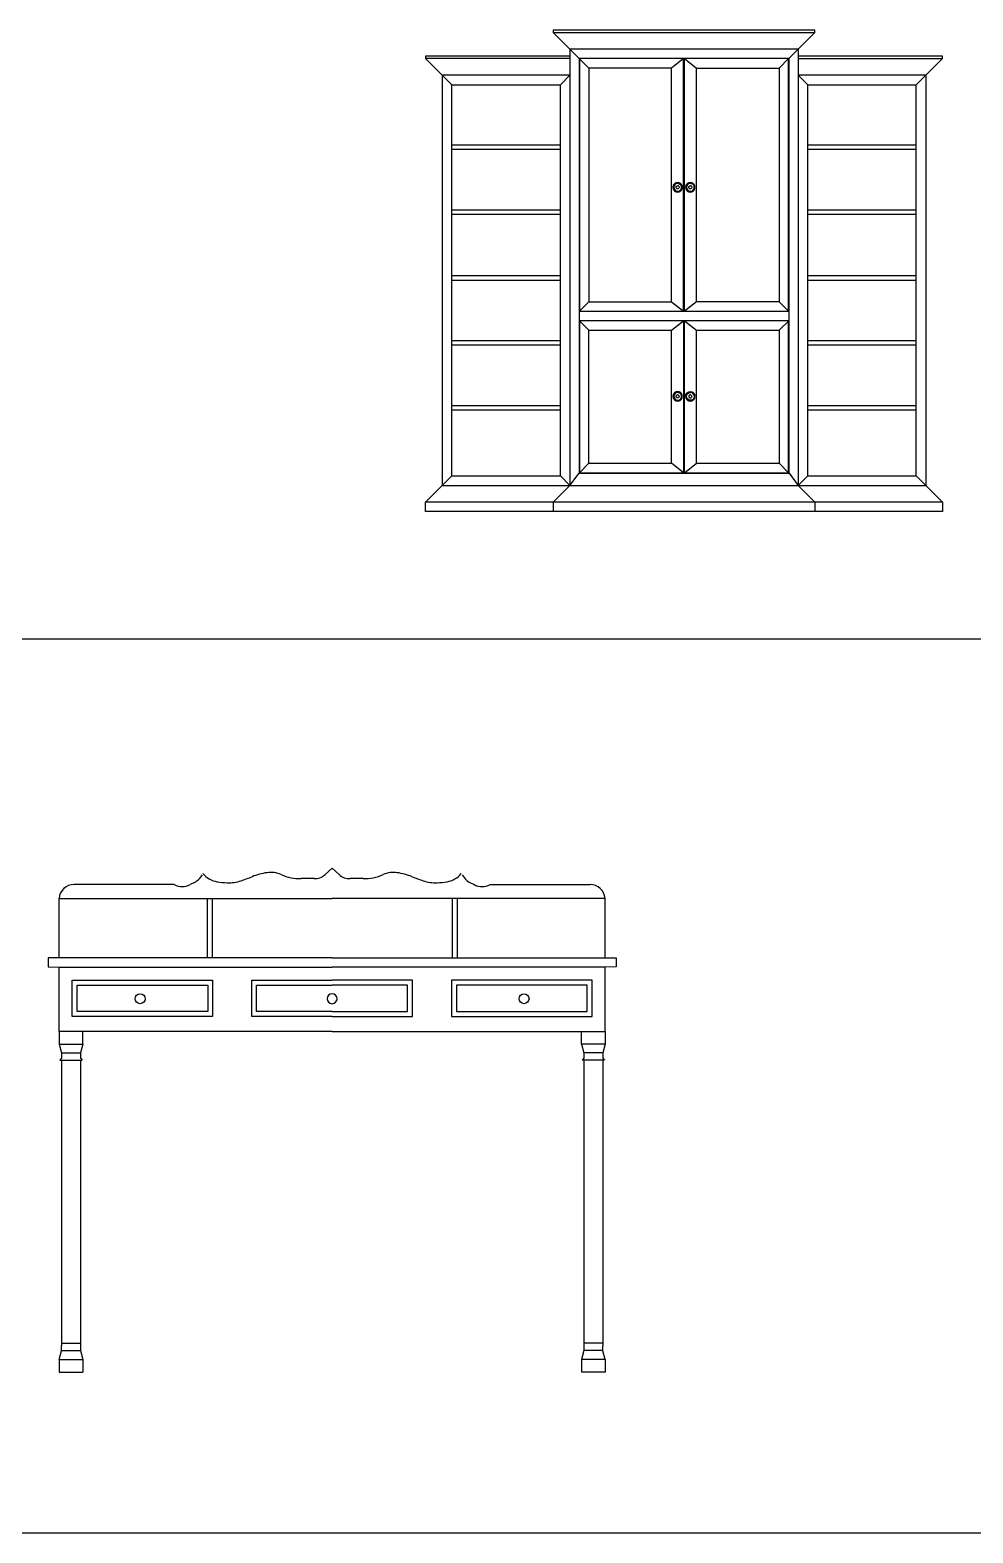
# Model space of a CAD drawing. Header units: millimetres. Extents: x 51491 to 87084, y 5379 to 33460.
# Drawn here: x 64833 to 69402, y 13064 to 20353 of the extents above; entities that cross this region are included whole.
import ezdxf

# ---------------------------------------------------------------- set-up
doc = ezdxf.new("R2010")
doc.units = ezdxf.units.MM
doc.layers.add('www.cad-blocks.net', color=7, linetype='Continuous')

# ---------------------------------------------------------------- blocks, each defined once
blk = doc.blocks.new('12FFNB01')
at = {"color": 0, "linetype": 'ByBlock'}
for p, q in [((61.38, 76), (20.12, 76)), ((20.12, 76), (20.12, 75.62)), ((61.38, 75.62), (61.38, 76)), ((25.75, 70), (20.12, 75.62)), ((20.12, 75.62), (61.38, 75.62)), ((58.75, 73), (61.38, 75.62)), ((22.75, 71.87), (0, 71.87)), ((0, 71.87), (0, 71.49)), ((22.75, 71.49), (0, 71.49)), ((0, 71.49), (4.13, 67.37)), ((58.75, 73), (22.75, 73)), ((22.75, 73), (22.75, 4.12)), ((24.19, 71.56), (24.19, 6.06)), ((24.19, 71.56), (57.32, 71.56)), ((24.25, 71.49), (24.25, 31.62)), ((57.25, 71.49), (24.25, 71.49)), ((40.69, 71.49), (38.75, 70)), ((40.69, 31.62), (40.69, 71.49)), ((40.81, 31.62), (40.81, 71.49)), ((40.81, 71.49), (42.74, 70)), ((55.75, 70), (57.25, 71.49)), ((57.25, 71.49), (57.32, 71.56)), ((57.25, 31.62), (57.25, 71.49)), ((57.32, 71.56), (58.75, 73)), ((57.32, 6.06), (57.32, 71.56)), ((58.75, 73), (58.75, 4.12)), ((81.5, 71.87), (58.75, 71.87)), ((58.75, 71.49), (81.5, 71.49)), ((77.37, 67.37), (81.5, 71.49)), ((81.5, 71.49), (81.5, 71.87)), ((22.75, 68.87), (2.63, 68.87)), ((2.63, 68.87), (2.63, 4.12)), ((21.25, 67.37), (22.75, 68.87)), ((38.75, 70), (25.75, 70)), ((25.75, 70), (25.75, 33.12)), ((38.75, 33.12), (38.75, 70)), ((42.74, 70), (55.75, 70)), ((42.74, 33.12), (42.74, 70)), ((55.75, 70), (55.75, 33.12)), ((78.87, 68.87), (58.75, 68.87)), ((58.75, 68.87), (60.25, 67.37)), ((78.87, 68.87), (78.87, 4.12)), ((4.13, 5.62), (4.13, 67.37)), ((4.13, 67.37), (21.25, 67.37)), ((21.25, 5.62), (21.25, 67.37)), ((60.25, 67.37), (77.37, 67.37)), ((60.25, 5.62), (60.25, 67.37)), ((77.37, 5.62), (77.37, 67.37)), ((4.13, 57.87), (21.25, 57.87)), ((21.25, 57.12), (4.13, 57.12)), ((60.25, 57.87), (77.37, 57.87)), ((77.37, 57.12), (60.25, 57.12)), ((39.06, 51.49), (39, 51.19)), ((39, 51.19), (39.06, 50.88)), ((39.25, 51.74), (39.06, 51.49)), ((39.06, 50.88), (39.25, 50.63)), ((39.18, 51.43), (39.13, 51.19)), ((39.13, 51.19), (39.18, 50.93)), ((39.33, 51.65), (39.18, 51.43)), ((39.18, 50.93), (39.33, 50.72)), ((39.52, 51.89), (39.25, 51.74)), ((39.25, 50.63), (39.52, 50.47)), ((39.55, 51.77), (39.33, 51.65)), ((39.33, 50.72), (39.55, 50.59)), ((39.5, 51.19), (39.52, 51.29)), ((39.52, 51.08), (39.5, 51.19)), ((39.83, 51.93), (39.52, 51.89)), ((39.52, 51.29), (39.59, 51.37)), ((39.59, 50.99), (39.52, 51.08)), ((39.52, 50.47), (39.83, 50.43)), ((39.82, 51.8), (39.55, 51.77)), ((39.55, 50.59), (39.82, 50.56)), ((39.59, 51.37), (39.67, 51.42)), ((39.67, 50.94), (39.59, 50.99)), ((39.67, 51.42), (39.78, 51.43)), ((39.78, 50.94), (39.67, 50.94)), ((39.87, 51.4), (39.78, 51.43)), ((39.87, 50.97), (39.78, 50.94)), ((39.82, 51.8), (40.06, 51.72)), ((39.82, 50.56), (40.06, 50.64)), ((40.13, 51.83), (39.83, 51.93)), ((39.83, 50.43), (40.13, 50.53)), ((39.95, 51.33), (39.87, 51.4)), ((39.87, 50.97), (39.95, 51.04)), ((39.99, 51.24), (39.95, 51.33)), ((39.99, 51.13), (39.95, 51.04)), ((39.99, 51.24), (39.99, 51.13)), ((40.06, 51.72), (40.26, 51.55)), ((40.06, 50.64), (40.26, 50.82)), ((40.35, 51.63), (40.13, 51.83)), ((40.13, 50.53), (40.35, 50.74)), ((40.26, 51.55), (40.36, 51.31)), ((40.26, 50.82), (40.36, 51.05)), ((40.48, 51.34), (40.35, 51.63)), ((40.35, 50.74), (40.48, 51.03)), ((40.36, 51.05), (40.36, 51.31)), ((40.48, 51.03), (40.48, 51.34)), ((41.06, 51.49), (41, 51.19)), ((41, 51.19), (41.06, 50.88)), ((41.25, 51.74), (41.06, 51.49)), ((41.06, 50.88), (41.25, 50.63)), ((41.18, 51.43), (41.13, 51.19)), ((41.13, 51.19), (41.18, 50.93)), ((41.33, 51.65), (41.18, 51.43)), ((41.18, 50.93), (41.33, 50.72)), ((41.52, 51.89), (41.25, 51.74)), ((41.25, 50.63), (41.52, 50.47)), ((41.55, 51.77), (41.33, 51.65)), ((41.33, 50.72), (41.55, 50.59)), ((41.5, 51.19), (41.52, 51.29)), ((41.52, 51.08), (41.5, 51.19)), ((41.83, 51.93), (41.52, 51.89)), ((41.52, 51.29), (41.59, 51.37)), ((41.59, 50.99), (41.52, 51.08)), ((41.52, 50.47), (41.83, 50.43)), ((41.82, 51.8), (41.55, 51.77)), ((41.55, 50.59), (41.82, 50.56)), ((41.59, 51.37), (41.67, 51.42)), ((41.67, 50.94), (41.59, 50.99)), ((41.67, 51.42), (41.78, 51.43)), ((41.78, 50.94), (41.67, 50.94)), ((41.87, 51.4), (41.78, 51.43)), ((41.87, 50.97), (41.78, 50.94)), ((41.82, 51.8), (42.06, 51.72)), ((41.82, 50.56), (42.06, 50.64)), ((42.13, 51.83), (41.83, 51.93)), ((41.83, 50.43), (42.13, 50.53)), ((41.95, 51.33), (41.87, 51.4)), ((41.95, 51.04), (41.87, 50.97)), ((41.99, 51.24), (41.95, 51.33)), ((41.99, 51.13), (41.95, 51.04)), ((41.99, 51.24), (41.99, 51.13)), ((42.06, 51.72), (42.26, 51.55)), ((42.06, 50.64), (42.26, 50.82)), ((42.36, 51.63), (42.13, 51.83)), ((42.13, 50.53), (42.36, 50.74)), ((42.26, 51.55), (42.36, 51.31)), ((42.26, 50.82), (42.36, 51.05)), ((42.48, 51.34), (42.36, 51.63)), ((42.36, 51.05), (42.36, 51.31)), ((42.36, 50.74), (42.48, 51.03)), ((42.48, 51.03), (42.48, 51.34)), ((4.13, 47.62), (21.25, 47.62)), ((60.25, 47.62), (77.37, 47.62)), ((21.25, 46.87), (4.13, 46.87)), ((77.37, 46.87), (60.25, 46.87)), ((4.13, 37.25), (21.25, 37.25)), ((21.25, 36.49), (4.13, 36.49)), ((60.25, 37.25), (77.37, 37.25)), ((77.37, 36.49), (60.25, 36.49)), ((24.19, 31.56), (25.75, 33.12)), ((57.32, 31.56), (24.19, 31.56)), ((24.25, 31.62), (57.25, 31.62)), ((25.75, 33.12), (38.75, 33.12)), ((38.75, 33.12), (40.69, 31.62)), ((42.74, 33.12), (40.81, 31.62)), ((55.75, 33.12), (42.74, 33.12)), ((55.75, 33.12), (57.25, 31.62)), ((57.25, 31.62), (57.32, 31.56)), ((25.75, 28.62), (24.19, 30.18)), ((24.19, 30.18), (57.32, 30.18)), ((57.25, 30.12), (24.25, 30.12)), ((24.25, 30.12), (24.25, 6.12)), ((25.75, 7.62), (25.75, 28.62)), ((25.75, 28.62), (38.75, 28.62)), ((38.75, 28.62), (40.69, 30.12)), ((38.75, 7.62), (38.75, 28.62)), ((40.69, 30.12), (40.69, 6.12)), ((40.81, 6.12), (40.81, 30.12)), ((40.81, 30.12), (42.74, 28.62)), ((42.74, 28.62), (55.75, 28.62)), ((42.74, 7.62), (42.74, 28.62)), ((57.32, 30.18), (55.75, 28.62)), ((55.75, 28.62), (55.75, 7.62)), ((57.25, 6.12), (57.25, 30.12)), ((4.13, 26.99), (21.25, 26.99)), ((21.25, 26.25), (4.13, 26.25)), ((60.25, 26.99), (77.37, 26.99)), ((77.37, 26.25), (60.25, 26.25)), ((4.13, 16.75), (21.25, 16.75)), ((39.06, 18.49), (39, 18.19)), ((39, 18.19), (39.06, 17.88)), ((39.25, 18.74), (39.06, 18.49)), ((39.06, 17.88), (39.25, 17.63)), ((39.18, 18.44), (39.13, 18.19)), ((39.13, 18.19), (39.18, 17.93)), ((39.33, 18.65), (39.18, 18.44)), ((39.18, 17.93), (39.33, 17.72)), ((39.52, 18.9), (39.25, 18.74)), ((39.25, 17.63), (39.52, 17.47)), ((39.55, 18.78), (39.33, 18.65)), ((39.33, 17.72), (39.55, 17.59)), ((39.5, 18.19), (39.52, 18.29)), ((39.52, 18.08), (39.5, 18.19)), ((39.83, 18.93), (39.52, 18.9)), ((39.52, 18.29), (39.59, 18.37)), ((39.59, 18), (39.52, 18.08)), ((39.52, 17.47), (39.83, 17.44)), ((39.82, 18.8), (39.55, 18.78)), ((39.55, 17.59), (39.82, 17.56)), ((39.59, 18.37), (39.67, 18.42)), ((39.67, 17.95), (39.59, 18)), ((39.67, 18.42), (39.78, 18.44)), ((39.78, 17.94), (39.67, 17.95)), ((39.87, 18.4), (39.78, 18.44)), ((39.87, 17.97), (39.78, 17.94)), ((39.82, 18.8), (40.06, 18.73)), ((39.82, 17.56), (40.06, 17.64)), ((40.13, 18.83), (39.83, 18.93)), ((39.83, 17.44), (40.13, 17.53)), ((39.95, 18.33), (39.87, 18.4)), ((39.95, 18.04), (39.87, 17.97)), ((39.99, 18.24), (39.95, 18.33)), ((39.99, 18.13), (39.95, 18.04)), ((39.99, 18.24), (39.99, 18.13)), ((40.06, 18.73), (40.26, 18.55)), ((40.06, 17.64), (40.26, 17.82)), ((40.35, 18.63), (40.13, 18.83)), ((40.13, 17.53), (40.35, 17.74)), ((40.26, 18.55), (40.36, 18.31)), ((40.26, 17.82), (40.36, 18.05)), ((40.48, 18.34), (40.35, 18.63)), ((40.35, 17.74), (40.48, 18.03)), ((40.36, 18.05), (40.36, 18.31)), ((40.48, 18.03), (40.48, 18.34)), ((41, 18.19), (41.06, 18.49)), ((41, 18.19), (41.06, 17.88)), ((41.06, 18.49), (41.25, 18.74)), ((41.06, 17.88), (41.25, 17.63)), ((41.13, 18.19), (41.18, 18.44)), ((41.18, 17.93), (41.13, 18.19)), ((41.18, 18.44), (41.33, 18.65)), ((41.33, 17.72), (41.18, 17.93)), ((41.25, 18.74), (41.52, 18.9)), ((41.25, 17.63), (41.52, 17.47)), ((41.33, 18.65), (41.55, 18.78)), ((41.55, 17.59), (41.33, 17.72)), ((41.52, 18.29), (41.5, 18.19)), ((41.5, 18.19), (41.52, 18.08)), ((41.52, 18.9), (41.83, 18.93)), ((41.59, 18.37), (41.52, 18.29)), ((41.52, 18.08), (41.59, 18)), ((41.52, 17.47), (41.83, 17.44)), ((41.55, 18.78), (41.82, 18.8)), ((41.82, 17.56), (41.55, 17.59)), ((41.67, 18.42), (41.59, 18.37)), ((41.59, 18), (41.67, 17.95)), ((41.78, 18.44), (41.67, 18.42)), ((41.67, 17.95), (41.78, 17.94)), ((41.78, 18.44), (41.87, 18.4)), ((41.78, 17.94), (41.87, 17.97)), ((42.06, 18.73), (41.82, 18.8)), ((42.06, 17.64), (41.82, 17.56)), ((41.83, 18.93), (42.13, 18.83)), ((41.83, 17.44), (42.13, 17.53)), ((41.87, 18.4), (41.95, 18.33)), ((41.87, 17.97), (41.95, 18.04)), ((41.95, 18.33), (41.99, 18.24)), ((41.95, 18.04), (41.99, 18.13)), ((41.99, 18.13), (41.99, 18.24)), ((42.26, 18.55), (42.06, 18.73)), ((42.26, 17.82), (42.06, 17.64)), ((42.13, 18.83), (42.36, 18.63)), ((42.13, 17.53), (42.36, 17.74)), ((42.36, 18.31), (42.26, 18.55)), ((42.36, 18.05), (42.26, 17.82)), ((42.36, 18.63), (42.48, 18.34)), ((42.36, 18.31), (42.36, 18.05)), ((42.36, 17.74), (42.48, 18.03)), ((42.48, 18.03), (42.48, 18.34)), ((60.25, 16.75), (77.37, 16.75)), ((21.25, 16), (4.13, 16)), ((77.37, 16), (60.25, 16)), ((24.25, 6.12), (25.75, 7.62)), ((25.75, 7.62), (38.75, 7.62)), ((40.69, 6.12), (38.75, 7.62)), ((40.81, 6.12), (42.74, 7.62)), ((42.74, 7.62), (55.75, 7.62)), ((55.75, 7.62), (57.25, 6.12)), ((0, 1.5), (4.13, 5.62)), ((4.13, 5.62), (21.25, 5.62)), ((21.25, 5.62), (22.75, 4.12)), ((22.75, 4.12), (24.19, 6.06)), ((24.19, 6.06), (24.25, 6.12)), ((24.19, 6.06), (57.32, 6.06)), ((24.25, 6.12), (57.25, 6.12)), ((57.25, 6.12), (57.32, 6.06)), ((57.32, 6.06), (58.75, 4.12)), ((58.75, 4.12), (60.25, 5.62)), ((60.25, 5.62), (77.37, 5.62)), ((78.87, 4.12), (77.37, 5.62)), ((2.63, 4.12), (78.87, 4.12)), ((22.75, 4.12), (20.12, 1.5)), ((58.75, 4.12), (61.38, 1.5)), ((78.87, 4.12), (81.5, 1.5)), ((0, 0), (0, 1.5)), ((81.5, 1.5), (0, 1.5)), ((81.5, 0), (0, 0)), ((20.12, 1.5), (20.12, 0)), ((61.38, 1.5), (61.38, 0)), ((81.5, 1.5), (81.5, 0))]:
    blk.add_line(p, q, dxfattribs=at)
blk = doc.blocks.new('A$C1FD44F43')
at = {"xscale": 30.73399999999993, "yscale": 30.73399999999993, "zscale": 30.73399999999993}
blk.add_blockref('12FFNB01', (0, 0), dxfattribs=at)
blk = doc.blocks.new('A$C06FF1CF9')
for p, q in [((746, 2411.9), (731.4, 2392.6)), ((1376, 2443.7), (1342, 2412.8)), ((1376, 2443.7), (1410.1, 2412.8)), ((2006.1, 2411.9), (2020.7, 2392.6)), ((610.6, 2364.5), (126.1, 2364.5)), ((708.5, 2374.9), (688.2, 2364.5)), ((2043.6, 2374.9), (2063.9, 2364.5)), ((2141.5, 2364.5), (2626, 2364.5)), ((53, 2009.3), (53, 2297.3)), ((53, 2297.3), (1376, 2297.3)), ((770.5, 2297.3), (770.5, 2009.3)), ((794.5, 2297.3), (794.5, 2009.3)), ((2699.1, 2297.3), (1376, 2297.3)), ((1957.6, 2297.3), (1957.6, 2009.3)), ((1981.6, 2297.3), (1981.6, 2009.3)), ((2699.1, 2009.3), (2699.1, 2297.3)), ((53, 2009.3), (53, 2138.9)), ((2699.1, 2009.3), (2699.1, 2138.9)), ((1376, 2009.3), (0, 2009.3)), ((0, 2009.3), (0, 1965.7)), ((1376, 2009.3), (2752.1, 2009.3)), ((2752.1, 2009.3), (2752.1, 1965.7)), ((0, 1965.7), (53, 1963.7)), ((53, 1963.7), (1376, 1963.7)), ((53, 1651.7), (53, 1963.7)), ((53, 1651.7), (53, 1963.7)), ((116, 1900.7), (797.1, 1900.7)), ((116, 1724.3), (116, 1900.7)), ((797.1, 1900.7), (797.1, 1724.3)), ((986.2, 1900.7), (1376, 1900.7)), ((986.2, 1724.3), (986.2, 1900.7)), ((2699.1, 1963.7), (1376, 1963.7)), ((1765.9, 1900.7), (1376, 1900.7)), ((1765.9, 1724.3), (1765.9, 1900.7)), ((2636.1, 1900.7), (1955, 1900.7)), ((1955, 1900.7), (1955, 1724.3)), ((2636.1, 1724.3), (2636.1, 1900.7)), ((2752.1, 1965.7), (2699.1, 1963.7)), ((2699.1, 1651.7), (2699.1, 1963.7)), ((2699.1, 1651.7), (2699.1, 1963.7)), ((140, 1876.7), (773.1, 1876.7)), ((140, 1748.3), (140, 1876.7)), ((773.1, 1876.7), (773.1, 1748.3)), ((1010.2, 1876.7), (1376, 1876.7)), ((1010.2, 1748.3), (1010.2, 1876.7)), ((1741.9, 1876.7), (1376, 1876.7)), ((1741.9, 1748.3), (1741.9, 1876.7)), ((2612.1, 1876.7), (1979, 1876.7)), ((1979, 1876.7), (1979, 1748.3)), ((2612.1, 1748.3), (2612.1, 1876.7)), ((797.1, 1724.3), (116, 1724.3)), ((773.1, 1748.3), (140, 1748.3)), ((1376, 1724.3), (986.2, 1724.3)), ((1376, 1748.3), (1010.2, 1748.3)), ((1376, 1748.3), (1741.9, 1748.3)), ((1376, 1724.3), (1765.9, 1724.3)), ((1955, 1724.3), (2636.1, 1724.3)), ((1979, 1748.3), (2612.1, 1748.3)), ((1376, 1651.7), (53, 1651.7)), ((53, 1651.7), (53, 1591)), ((167.3, 1591), (167.3, 1651.7)), ((1376, 1651.7), (2699.1, 1651.7)), ((2584.8, 1591), (2584.8, 1651.7)), ((2699.1, 1651.7), (2699.1, 1591)), ((53, 1591), (64, 1548)), ((53, 1591), (167.3, 1591)), ((63.8, 1548.6), (156.4, 1548.6)), ((64, 1548), (64, 1522.2)), ((167.3, 1591), (156.3, 1548)), ((156.3, 1548), (156.3, 1522.2)), ((2584.8, 1591), (2595.8, 1548)), ((2699.1, 1591), (2584.8, 1591)), ((2688.3, 1548.6), (2595.7, 1548.6)), ((2595.8, 1548), (2595.8, 1522.2)), ((2699.1, 1591), (2688.1, 1548)), ((2688.1, 1548), (2688.1, 1522.2)), ((64, 1522.2), (56.2, 1511.9)), ((56.2, 1511.9), (164, 1511.9)), ((64, 1511.9), (64, 129.5)), ((156, 1511.9), (156, 104)), ((156.3, 1522.2), (164, 1511.9)), ((2595.8, 1522.2), (2588.1, 1511.9)), ((2695.9, 1511.9), (2588.1, 1511.9)), ((2596.1, 1511.9), (2596.1, 104)), ((2688.1, 1522.2), (2695.9, 1511.9)), ((2688.1, 1511.9), (2688.1, 129.5)), ((53, 60.7), (64, 103.7)), ((64, 139.7), (156, 139.7)), ((64, 103.7), (64, 129.5)), ((64, 104), (156, 104)), ((156, 104), (167.3, 60.7)), ((2596.1, 104), (2584.8, 60.7)), ((2688.1, 139.7), (2596.1, 139.7)), ((2688.1, 104), (2596.1, 104)), ((2688.1, 103.7), (2688.1, 129.5)), ((2699.1, 60.7), (2688.1, 103.7)), ((53, 60.7), (167.3, 60.7)), ((53, 60.7), (53, 0)), ((53, 0), (167.3, 0)), ((167.3, 60.7), (167.3, 0)), ((2699.1, 60.7), (2584.8, 60.7)), ((2584.8, 60.7), (2584.8, 0)), ((2699.1, 0), (2584.8, 0)), ((2699.1, 60.7), (2699.1, 0))]:
    blk.add_line(p, q)
for centre in [(445.9, 1810.9), (2306.2, 1810.9)]:
    blk.add_circle(centre, 24.2)
for centre, radius, start, end in [((835.9, 2487.2), 110.4, 219.09213, 261.03159), ((1111.2, 2089), 336.9, 98.59069, 111.4116), ((1078.8, 2303.7), 119.7, 65.33265, 98.59069), ((1217.4, 2605.5), 212.4, 245.33265, 272.23699), ((1291.4, 2468.6), 75.3, 267.93071, 312.16679), ((1460.7, 2468.6), 75.3, 227.83321, 272.06929), ((1534.7, 2605.5), 212.4, 267.76301, 294.66735), ((1673.3, 2303.7), 119.7, 81.40931, 114.66735), ((1640.9, 2089), 336.9, 68.5884, 81.40931), ((1916.2, 2487.2), 110.4, 278.96841, 320.90787), ((126.1, 2291.1), 73.3, 90, 175.181), ((649.4, 2440), 84.9, 242.83592, 297.16408), ((688.3, 2424.8), 53.8, 291.99949, 323.18667), ((883.7, 2790.1), 417, 261.03159, 267.72616), ((874.6, 2561.6), 188.4, 267.72616, 288.68589), ((553, 3512.5), 1192.2, 288.68589, 291.4116), ((1258.4, 1555.6), 838.3, 87.93071, 92.23699), ((1493.7, 1555.6), 838.3, 87.76301, 92.06929), ((2199.1, 3512.5), 1192.2, 248.5884, 251.31411), ((1877.5, 2561.6), 188.4, 251.31411, 272.27384), ((1868.4, 2790.1), 417, 272.27384, 278.96841), ((2063.8, 2424.8), 53.8, 216.81333, 248.00051), ((2102.7, 2440), 84.9, 242.83592, 297.16408), ((2626, 2291.1), 73.3, 4.819, 90), ((1376, 1810.9), 24.2, 90, 270), ((1376, 1810.9), 24.2, 270, 90)]:
    blk.add_arc(centre, radius, start, end)
blk = doc.blocks.new('FORMAT')
at = {"layer": 'www.cad-blocks.net', "color": 155, "true_color": 0x546d8e}
for p, q in [((54628.8, 17399.4), (87084.1, 17399.4)), ((54628.8, 13063.5), (87084.1, 13063.5))]:
    blk.add_line(p, q, dxfattribs=at)

msp = doc.modelspace()

# ---------------------------------------------------------------- block references
for name, p in [('A$C1FD44F43', (66749.6, 18017.3)), ('A$C06FF1CF9', (64920.5, 13843.9))]:
    msp.add_blockref(name, p)
at = {"layer": 'www.cad-blocks.net'}
msp.add_blockref('FORMAT', (0, 0), dxfattribs=at)

doc.saveas('drawing.dxf')
